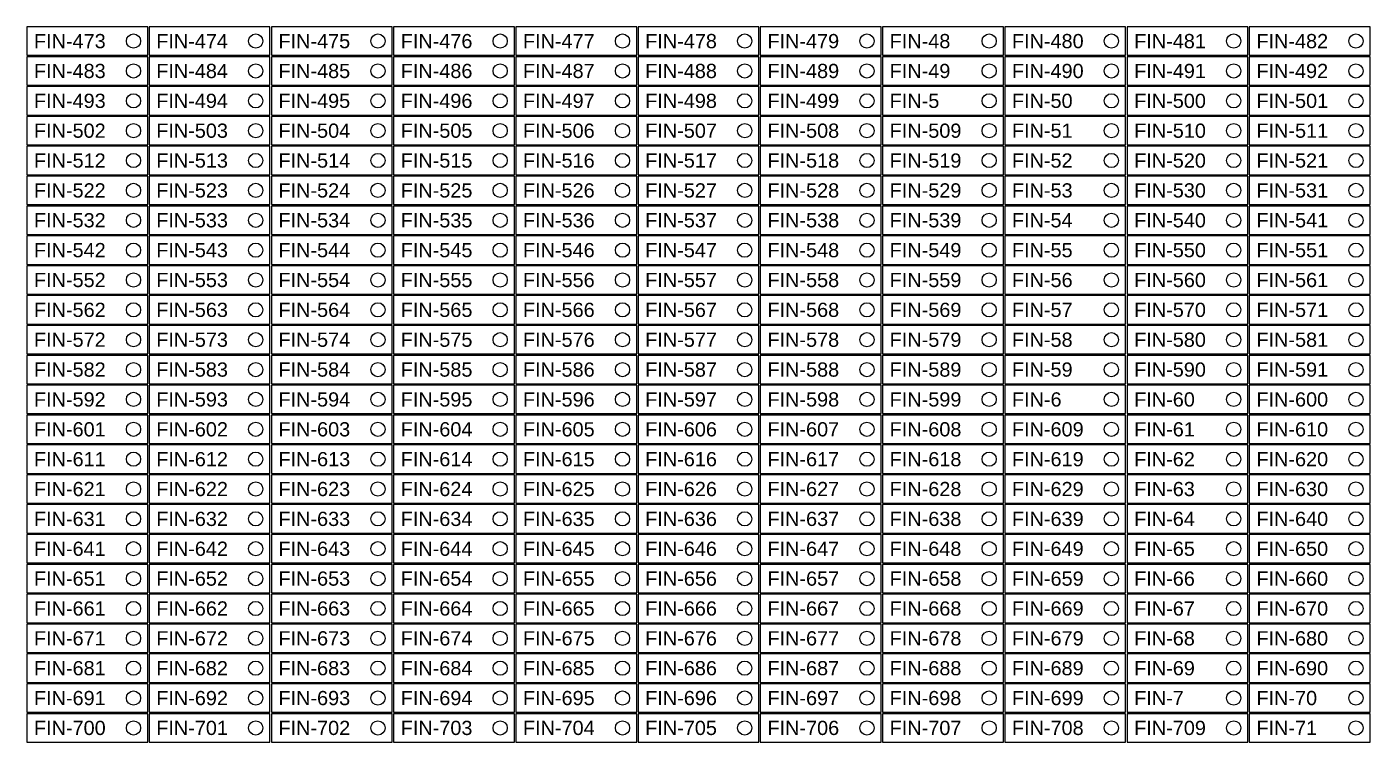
# Model space of a CAD drawing. Extents: x 0 to 94, y -199 to 2.
# Drawn here: x 0 to 94.5, y -199.5 to -149.2 of the extents above; entities that cross this region are included whole.
import ezdxf

# ---------------------------------------------------------------- set-up
doc = ezdxf.new("R2010")
doc.units = 0
doc.styles.get("Standard").update_dxf_attribs({"font": 'arial.ttf'})

msp = doc.modelspace()

# ---------------------------------------------------------------- linework, layer by layer
for points in [[(0, -151.2, 0), (8.5, -151.2, 0), (8.5, -149.2, 0), (0, -149.2, 0)], [(8.6, -151.2, 0), (17.1, -151.2, 0), (17.1, -149.2, 0), (8.6, -149.2, 0)], [(17.2, -151.2, 0), (25.7, -151.2, 0), (25.7, -149.2, 0), (17.2, -149.2, 0)], [(25.8, -151.2, 0), (34.3, -151.2, 0), (34.3, -149.2, 0), (25.8, -149.2, 0)], [(34.4, -151.2, 0), (42.9, -151.2, 0), (42.9, -149.2, 0), (34.4, -149.2, 0)], [(43, -151.2, 0), (51.5, -151.2, 0), (51.5, -149.2, 0), (43, -149.2, 0)], [(51.6, -151.2, 0), (60.1, -151.2, 0), (60.1, -149.2, 0), (51.6, -149.2, 0)], [(60.2, -151.2, 0), (68.7, -151.2, 0), (68.7, -149.2, 0), (60.2, -149.2, 0)], [(68.8, -151.2, 0), (77.3, -151.2, 0), (77.3, -149.2, 0), (68.8, -149.2, 0)], [(77.4, -151.2, 0), (85.9, -151.2, 0), (85.9, -149.2, 0), (77.4, -149.2, 0)], [(86, -151.2, 0), (94.5, -151.2, 0), (94.5, -149.2, 0), (86, -149.2, 0)], [(0, -153.3, 0), (8.5, -153.3, 0), (8.5, -151.3, 0), (0, -151.3, 0)], [(8.6, -153.3, 0), (17.1, -153.3, 0), (17.1, -151.3, 0), (8.6, -151.3, 0)], [(17.2, -153.3, 0), (25.7, -153.3, 0), (25.7, -151.3, 0), (17.2, -151.3, 0)], [(25.8, -153.3, 0), (34.3, -153.3, 0), (34.3, -151.3, 0), (25.8, -151.3, 0)], [(34.4, -153.3, 0), (42.9, -153.3, 0), (42.9, -151.3, 0), (34.4, -151.3, 0)], [(43, -153.3, 0), (51.5, -153.3, 0), (51.5, -151.3, 0), (43, -151.3, 0)], [(51.6, -153.3, 0), (60.1, -153.3, 0), (60.1, -151.3, 0), (51.6, -151.3, 0)], [(60.2, -153.3, 0), (68.7, -153.3, 0), (68.7, -151.3, 0), (60.2, -151.3, 0)], [(68.8, -153.3, 0), (77.3, -153.3, 0), (77.3, -151.3, 0), (68.8, -151.3, 0)], [(77.4, -153.3, 0), (85.9, -153.3, 0), (85.9, -151.3, 0), (77.4, -151.3, 0)], [(86, -153.3, 0), (94.5, -153.3, 0), (94.5, -151.3, 0), (86, -151.3, 0)], [(0, -155.4, 0), (8.5, -155.4, 0), (8.5, -153.4, 0), (0, -153.4, 0)], [(8.6, -155.4, 0), (17.1, -155.4, 0), (17.1, -153.4, 0), (8.6, -153.4, 0)], [(17.2, -155.4, 0), (25.7, -155.4, 0), (25.7, -153.4, 0), (17.2, -153.4, 0)], [(25.8, -155.4, 0), (34.3, -155.4, 0), (34.3, -153.4, 0), (25.8, -153.4, 0)], [(34.4, -155.4, 0), (42.9, -155.4, 0), (42.9, -153.4, 0), (34.4, -153.4, 0)], [(43, -155.4, 0), (51.5, -155.4, 0), (51.5, -153.4, 0), (43, -153.4, 0)], [(51.6, -155.4, 0), (60.1, -155.4, 0), (60.1, -153.4, 0), (51.6, -153.4, 0)], [(60.2, -155.4, 0), (68.7, -155.4, 0), (68.7, -153.4, 0), (60.2, -153.4, 0)], [(68.8, -155.4, 0), (77.3, -155.4, 0), (77.3, -153.4, 0), (68.8, -153.4, 0)], [(77.4, -155.4, 0), (85.9, -155.4, 0), (85.9, -153.4, 0), (77.4, -153.4, 0)], [(86, -155.4, 0), (94.5, -155.4, 0), (94.5, -153.4, 0), (86, -153.4, 0)], [(0, -157.5, 0), (8.5, -157.5, 0), (8.5, -155.5, 0), (0, -155.5, 0)], [(8.6, -157.5, 0), (17.1, -157.5, 0), (17.1, -155.5, 0), (8.6, -155.5, 0)], [(17.2, -157.5, 0), (25.7, -157.5, 0), (25.7, -155.5, 0), (17.2, -155.5, 0)], [(25.8, -157.5, 0), (34.3, -157.5, 0), (34.3, -155.5, 0), (25.8, -155.5, 0)], [(34.4, -157.5, 0), (42.9, -157.5, 0), (42.9, -155.5, 0), (34.4, -155.5, 0)], [(43, -157.5, 0), (51.5, -157.5, 0), (51.5, -155.5, 0), (43, -155.5, 0)], [(51.6, -157.5, 0), (60.1, -157.5, 0), (60.1, -155.5, 0), (51.6, -155.5, 0)], [(60.2, -157.5, 0), (68.7, -157.5, 0), (68.7, -155.5, 0), (60.2, -155.5, 0)], [(68.8, -157.5, 0), (77.3, -157.5, 0), (77.3, -155.5, 0), (68.8, -155.5, 0)], [(77.4, -157.5, 0), (85.9, -157.5, 0), (85.9, -155.5, 0), (77.4, -155.5, 0)], [(86, -157.5, 0), (94.5, -157.5, 0), (94.5, -155.5, 0), (86, -155.5, 0)], [(0, -159.6, 0), (8.5, -159.6, 0), (8.5, -157.6, 0), (0, -157.6, 0)], [(8.6, -159.6, 0), (17.1, -159.6, 0), (17.1, -157.6, 0), (8.6, -157.6, 0)], [(17.2, -159.6, 0), (25.7, -159.6, 0), (25.7, -157.6, 0), (17.2, -157.6, 0)], [(25.8, -159.6, 0), (34.3, -159.6, 0), (34.3, -157.6, 0), (25.8, -157.6, 0)], [(34.4, -159.6, 0), (42.9, -159.6, 0), (42.9, -157.6, 0), (34.4, -157.6, 0)], [(43, -159.6, 0), (51.5, -159.6, 0), (51.5, -157.6, 0), (43, -157.6, 0)], [(51.6, -159.6, 0), (60.1, -159.6, 0), (60.1, -157.6, 0), (51.6, -157.6, 0)], [(60.2, -159.6, 0), (68.7, -159.6, 0), (68.7, -157.6, 0), (60.2, -157.6, 0)], [(68.8, -159.6, 0), (77.3, -159.6, 0), (77.3, -157.6, 0), (68.8, -157.6, 0)], [(77.4, -159.6, 0), (85.9, -159.6, 0), (85.9, -157.6, 0), (77.4, -157.6, 0)], [(86, -159.6, 0), (94.5, -159.6, 0), (94.5, -157.6, 0), (86, -157.6, 0)], [(0, -161.7, 0), (8.5, -161.7, 0), (8.5, -159.7, 0), (0, -159.7, 0)], [(8.6, -161.7, 0), (17.1, -161.7, 0), (17.1, -159.7, 0), (8.6, -159.7, 0)], [(17.2, -161.7, 0), (25.7, -161.7, 0), (25.7, -159.7, 0), (17.2, -159.7, 0)], [(25.8, -161.7, 0), (34.3, -161.7, 0), (34.3, -159.7, 0), (25.8, -159.7, 0)], [(34.4, -161.7, 0), (42.9, -161.7, 0), (42.9, -159.7, 0), (34.4, -159.7, 0)], [(43, -161.7, 0), (51.5, -161.7, 0), (51.5, -159.7, 0), (43, -159.7, 0)], [(51.6, -161.7, 0), (60.1, -161.7, 0), (60.1, -159.7, 0), (51.6, -159.7, 0)], [(60.2, -161.7, 0), (68.7, -161.7, 0), (68.7, -159.7, 0), (60.2, -159.7, 0)], [(68.8, -161.7, 0), (77.3, -161.7, 0), (77.3, -159.7, 0), (68.8, -159.7, 0)], [(77.4, -161.7, 0), (85.9, -161.7, 0), (85.9, -159.7, 0), (77.4, -159.7, 0)], [(86, -161.7, 0), (94.5, -161.7, 0), (94.5, -159.7, 0), (86, -159.7, 0)], [(0, -163.8, 0), (8.5, -163.8, 0), (8.5, -161.8, 0), (0, -161.8, 0)], [(8.6, -163.8, 0), (17.1, -163.8, 0), (17.1, -161.8, 0), (8.6, -161.8, 0)], [(17.2, -163.8, 0), (25.7, -163.8, 0), (25.7, -161.8, 0), (17.2, -161.8, 0)], [(25.8, -163.8, 0), (34.3, -163.8, 0), (34.3, -161.8, 0), (25.8, -161.8, 0)], [(34.4, -163.8, 0), (42.9, -163.8, 0), (42.9, -161.8, 0), (34.4, -161.8, 0)], [(43, -163.8, 0), (51.5, -163.8, 0), (51.5, -161.8, 0), (43, -161.8, 0)], [(51.6, -163.8, 0), (60.1, -163.8, 0), (60.1, -161.8, 0), (51.6, -161.8, 0)], [(60.2, -163.8, 0), (68.7, -163.8, 0), (68.7, -161.8, 0), (60.2, -161.8, 0)], [(68.8, -163.8, 0), (77.3, -163.8, 0), (77.3, -161.8, 0), (68.8, -161.8, 0)], [(77.4, -163.8, 0), (85.9, -163.8, 0), (85.9, -161.8, 0), (77.4, -161.8, 0)], [(86, -163.8, 0), (94.5, -163.8, 0), (94.5, -161.8, 0), (86, -161.8, 0)], [(0, -165.9, 0), (8.5, -165.9, 0), (8.5, -163.9, 0), (0, -163.9, 0)], [(8.6, -165.9, 0), (17.1, -165.9, 0), (17.1, -163.9, 0), (8.6, -163.9, 0)], [(17.2, -165.9, 0), (25.7, -165.9, 0), (25.7, -163.9, 0), (17.2, -163.9, 0)], [(25.8, -165.9, 0), (34.3, -165.9, 0), (34.3, -163.9, 0), (25.8, -163.9, 0)], [(34.4, -165.9, 0), (42.9, -165.9, 0), (42.9, -163.9, 0), (34.4, -163.9, 0)], [(43, -165.9, 0), (51.5, -165.9, 0), (51.5, -163.9, 0), (43, -163.9, 0)], [(51.6, -165.9, 0), (60.1, -165.9, 0), (60.1, -163.9, 0), (51.6, -163.9, 0)], [(60.2, -165.9, 0), (68.7, -165.9, 0), (68.7, -163.9, 0), (60.2, -163.9, 0)], [(68.8, -165.9, 0), (77.3, -165.9, 0), (77.3, -163.9, 0), (68.8, -163.9, 0)], [(77.4, -165.9, 0), (85.9, -165.9, 0), (85.9, -163.9, 0), (77.4, -163.9, 0)], [(86, -165.9, 0), (94.5, -165.9, 0), (94.5, -163.9, 0), (86, -163.9, 0)], [(0, -168, 0), (8.5, -168, 0), (8.5, -166, 0), (0, -166, 0)], [(8.6, -168, 0), (17.1, -168, 0), (17.1, -166, 0), (8.6, -166, 0)], [(17.2, -168, 0), (25.7, -168, 0), (25.7, -166, 0), (17.2, -166, 0)], [(25.8, -168, 0), (34.3, -168, 0), (34.3, -166, 0), (25.8, -166, 0)], [(34.4, -168, 0), (42.9, -168, 0), (42.9, -166, 0), (34.4, -166, 0)], [(43, -168, 0), (51.5, -168, 0), (51.5, -166, 0), (43, -166, 0)], [(51.6, -168, 0), (60.1, -168, 0), (60.1, -166, 0), (51.6, -166, 0)], [(60.2, -168, 0), (68.7, -168, 0), (68.7, -166, 0), (60.2, -166, 0)], [(68.8, -168, 0), (77.3, -168, 0), (77.3, -166, 0), (68.8, -166, 0)], [(77.4, -168, 0), (85.9, -168, 0), (85.9, -166, 0), (77.4, -166, 0)], [(86, -168, 0), (94.5, -168, 0), (94.5, -166, 0), (86, -166, 0)], [(0, -170.1, 0), (8.5, -170.1, 0), (8.5, -168.1, 0), (0, -168.1, 0)], [(8.6, -170.1, 0), (17.1, -170.1, 0), (17.1, -168.1, 0), (8.6, -168.1, 0)], [(17.2, -170.1, 0), (25.7, -170.1, 0), (25.7, -168.1, 0), (17.2, -168.1, 0)], [(25.8, -170.1, 0), (34.3, -170.1, 0), (34.3, -168.1, 0), (25.8, -168.1, 0)], [(34.4, -170.1, 0), (42.9, -170.1, 0), (42.9, -168.1, 0), (34.4, -168.1, 0)], [(43, -170.1, 0), (51.5, -170.1, 0), (51.5, -168.1, 0), (43, -168.1, 0)], [(51.6, -170.1, 0), (60.1, -170.1, 0), (60.1, -168.1, 0), (51.6, -168.1, 0)], [(60.2, -170.1, 0), (68.7, -170.1, 0), (68.7, -168.1, 0), (60.2, -168.1, 0)], [(68.8, -170.1, 0), (77.3, -170.1, 0), (77.3, -168.1, 0), (68.8, -168.1, 0)], [(77.4, -170.1, 0), (85.9, -170.1, 0), (85.9, -168.1, 0), (77.4, -168.1, 0)], [(86, -170.1, 0), (94.5, -170.1, 0), (94.5, -168.1, 0), (86, -168.1, 0)], [(0, -172.2, 0), (8.5, -172.2, 0), (8.5, -170.2, 0), (0, -170.2, 0)], [(8.6, -172.2, 0), (17.1, -172.2, 0), (17.1, -170.2, 0), (8.6, -170.2, 0)], [(17.2, -172.2, 0), (25.7, -172.2, 0), (25.7, -170.2, 0), (17.2, -170.2, 0)], [(25.8, -172.2, 0), (34.3, -172.2, 0), (34.3, -170.2, 0), (25.8, -170.2, 0)], [(34.4, -172.2, 0), (42.9, -172.2, 0), (42.9, -170.2, 0), (34.4, -170.2, 0)], [(43, -172.2, 0), (51.5, -172.2, 0), (51.5, -170.2, 0), (43, -170.2, 0)], [(51.6, -172.2, 0), (60.1, -172.2, 0), (60.1, -170.2, 0), (51.6, -170.2, 0)], [(60.2, -172.2, 0), (68.7, -172.2, 0), (68.7, -170.2, 0), (60.2, -170.2, 0)], [(68.8, -172.2, 0), (77.3, -172.2, 0), (77.3, -170.2, 0), (68.8, -170.2, 0)], [(77.4, -172.2, 0), (85.9, -172.2, 0), (85.9, -170.2, 0), (77.4, -170.2, 0)], [(86, -172.2, 0), (94.5, -172.2, 0), (94.5, -170.2, 0), (86, -170.2, 0)], [(0, -174.3, 0), (8.5, -174.3, 0), (8.5, -172.3, 0), (0, -172.3, 0)], [(8.6, -174.3, 0), (17.1, -174.3, 0), (17.1, -172.3, 0), (8.6, -172.3, 0)], [(17.2, -174.3, 0), (25.7, -174.3, 0), (25.7, -172.3, 0), (17.2, -172.3, 0)], [(25.8, -174.3, 0), (34.3, -174.3, 0), (34.3, -172.3, 0), (25.8, -172.3, 0)], [(34.4, -174.3, 0), (42.9, -174.3, 0), (42.9, -172.3, 0), (34.4, -172.3, 0)], [(43, -174.3, 0), (51.5, -174.3, 0), (51.5, -172.3, 0), (43, -172.3, 0)], [(51.6, -174.3, 0), (60.1, -174.3, 0), (60.1, -172.3, 0), (51.6, -172.3, 0)], [(60.2, -174.3, 0), (68.7, -174.3, 0), (68.7, -172.3, 0), (60.2, -172.3, 0)], [(68.8, -174.3, 0), (77.3, -174.3, 0), (77.3, -172.3, 0), (68.8, -172.3, 0)], [(77.4, -174.3, 0), (85.9, -174.3, 0), (85.9, -172.3, 0), (77.4, -172.3, 0)], [(86, -174.3, 0), (94.5, -174.3, 0), (94.5, -172.3, 0), (86, -172.3, 0)], [(0, -176.4, 0), (8.5, -176.4, 0), (8.5, -174.4, 0), (0, -174.4, 0)], [(8.6, -176.4, 0), (17.1, -176.4, 0), (17.1, -174.4, 0), (8.6, -174.4, 0)], [(17.2, -176.4, 0), (25.7, -176.4, 0), (25.7, -174.4, 0), (17.2, -174.4, 0)], [(25.8, -176.4, 0), (34.3, -176.4, 0), (34.3, -174.4, 0), (25.8, -174.4, 0)], [(34.4, -176.4, 0), (42.9, -176.4, 0), (42.9, -174.4, 0), (34.4, -174.4, 0)], [(43, -176.4, 0), (51.5, -176.4, 0), (51.5, -174.4, 0), (43, -174.4, 0)], [(51.6, -176.4, 0), (60.1, -176.4, 0), (60.1, -174.4, 0), (51.6, -174.4, 0)], [(60.2, -176.4, 0), (68.7, -176.4, 0), (68.7, -174.4, 0), (60.2, -174.4, 0)], [(68.8, -176.4, 0), (77.3, -176.4, 0), (77.3, -174.4, 0), (68.8, -174.4, 0)], [(77.4, -176.4, 0), (85.9, -176.4, 0), (85.9, -174.4, 0), (77.4, -174.4, 0)], [(86, -176.4, 0), (94.5, -176.4, 0), (94.5, -174.4, 0), (86, -174.4, 0)], [(0, -178.5, 0), (8.5, -178.5, 0), (8.5, -176.5, 0), (0, -176.5, 0)], [(8.6, -178.5, 0), (17.1, -178.5, 0), (17.1, -176.5, 0), (8.6, -176.5, 0)], [(17.2, -178.5, 0), (25.7, -178.5, 0), (25.7, -176.5, 0), (17.2, -176.5, 0)], [(25.8, -178.5, 0), (34.3, -178.5, 0), (34.3, -176.5, 0), (25.8, -176.5, 0)], [(34.4, -178.5, 0), (42.9, -178.5, 0), (42.9, -176.5, 0), (34.4, -176.5, 0)], [(43, -178.5, 0), (51.5, -178.5, 0), (51.5, -176.5, 0), (43, -176.5, 0)], [(51.6, -178.5, 0), (60.1, -178.5, 0), (60.1, -176.5, 0), (51.6, -176.5, 0)], [(60.2, -178.5, 0), (68.7, -178.5, 0), (68.7, -176.5, 0), (60.2, -176.5, 0)], [(68.8, -178.5, 0), (77.3, -178.5, 0), (77.3, -176.5, 0), (68.8, -176.5, 0)], [(77.4, -178.5, 0), (85.9, -178.5, 0), (85.9, -176.5, 0), (77.4, -176.5, 0)], [(86, -178.5, 0), (94.5, -178.5, 0), (94.5, -176.5, 0), (86, -176.5, 0)], [(0, -180.6, 0), (8.5, -180.6, 0), (8.5, -178.6, 0), (0, -178.6, 0)], [(8.6, -180.6, 0), (17.1, -180.6, 0), (17.1, -178.6, 0), (8.6, -178.6, 0)], [(17.2, -180.6, 0), (25.7, -180.6, 0), (25.7, -178.6, 0), (17.2, -178.6, 0)], [(25.8, -180.6, 0), (34.3, -180.6, 0), (34.3, -178.6, 0), (25.8, -178.6, 0)], [(34.4, -180.6, 0), (42.9, -180.6, 0), (42.9, -178.6, 0), (34.4, -178.6, 0)], [(43, -180.6, 0), (51.5, -180.6, 0), (51.5, -178.6, 0), (43, -178.6, 0)], [(51.6, -180.6, 0), (60.1, -180.6, 0), (60.1, -178.6, 0), (51.6, -178.6, 0)], [(60.2, -180.6, 0), (68.7, -180.6, 0), (68.7, -178.6, 0), (60.2, -178.6, 0)], [(68.8, -180.6, 0), (77.3, -180.6, 0), (77.3, -178.6, 0), (68.8, -178.6, 0)], [(77.4, -180.6, 0), (85.9, -180.6, 0), (85.9, -178.6, 0), (77.4, -178.6, 0)], [(86, -180.6, 0), (94.5, -180.6, 0), (94.5, -178.6, 0), (86, -178.6, 0)], [(0, -182.7, 0), (8.5, -182.7, 0), (8.5, -180.7, 0), (0, -180.7, 0)], [(8.6, -182.7, 0), (17.1, -182.7, 0), (17.1, -180.7, 0), (8.6, -180.7, 0)], [(17.2, -182.7, 0), (25.7, -182.7, 0), (25.7, -180.7, 0), (17.2, -180.7, 0)], [(25.8, -182.7, 0), (34.3, -182.7, 0), (34.3, -180.7, 0), (25.8, -180.7, 0)], [(34.4, -182.7, 0), (42.9, -182.7, 0), (42.9, -180.7, 0), (34.4, -180.7, 0)], [(43, -182.7, 0), (51.5, -182.7, 0), (51.5, -180.7, 0), (43, -180.7, 0)], [(51.6, -182.7, 0), (60.1, -182.7, 0), (60.1, -180.7, 0), (51.6, -180.7, 0)], [(60.2, -182.7, 0), (68.7, -182.7, 0), (68.7, -180.7, 0), (60.2, -180.7, 0)], [(68.8, -182.7, 0), (77.3, -182.7, 0), (77.3, -180.7, 0), (68.8, -180.7, 0)], [(77.4, -182.7, 0), (85.9, -182.7, 0), (85.9, -180.7, 0), (77.4, -180.7, 0)], [(86, -182.7, 0), (94.5, -182.7, 0), (94.5, -180.7, 0), (86, -180.7, 0)], [(0, -184.8, 0), (8.5, -184.8, 0), (8.5, -182.8, 0), (0, -182.8, 0)], [(8.6, -184.8, 0), (17.1, -184.8, 0), (17.1, -182.8, 0), (8.6, -182.8, 0)], [(17.2, -184.8, 0), (25.7, -184.8, 0), (25.7, -182.8, 0), (17.2, -182.8, 0)], [(25.8, -184.8, 0), (34.3, -184.8, 0), (34.3, -182.8, 0), (25.8, -182.8, 0)], [(34.4, -184.8, 0), (42.9, -184.8, 0), (42.9, -182.8, 0), (34.4, -182.8, 0)], [(43, -184.8, 0), (51.5, -184.8, 0), (51.5, -182.8, 0), (43, -182.8, 0)], [(51.6, -184.8, 0), (60.1, -184.8, 0), (60.1, -182.8, 0), (51.6, -182.8, 0)], [(60.2, -184.8, 0), (68.7, -184.8, 0), (68.7, -182.8, 0), (60.2, -182.8, 0)], [(68.8, -184.8, 0), (77.3, -184.8, 0), (77.3, -182.8, 0), (68.8, -182.8, 0)], [(77.4, -184.8, 0), (85.9, -184.8, 0), (85.9, -182.8, 0), (77.4, -182.8, 0)], [(86, -184.8, 0), (94.5, -184.8, 0), (94.5, -182.8, 0), (86, -182.8, 0)], [(0, -186.9, 0), (8.5, -186.9, 0), (8.5, -184.9, 0), (0, -184.9, 0)], [(8.6, -186.9, 0), (17.1, -186.9, 0), (17.1, -184.9, 0), (8.6, -184.9, 0)], [(17.2, -186.9, 0), (25.7, -186.9, 0), (25.7, -184.9, 0), (17.2, -184.9, 0)], [(25.8, -186.9, 0), (34.3, -186.9, 0), (34.3, -184.9, 0), (25.8, -184.9, 0)], [(34.4, -186.9, 0), (42.9, -186.9, 0), (42.9, -184.9, 0), (34.4, -184.9, 0)], [(43, -186.9, 0), (51.5, -186.9, 0), (51.5, -184.9, 0), (43, -184.9, 0)], [(51.6, -186.9, 0), (60.1, -186.9, 0), (60.1, -184.9, 0), (51.6, -184.9, 0)], [(60.2, -186.9, 0), (68.7, -186.9, 0), (68.7, -184.9, 0), (60.2, -184.9, 0)], [(68.8, -186.9, 0), (77.3, -186.9, 0), (77.3, -184.9, 0), (68.8, -184.9, 0)], [(77.4, -186.9, 0), (85.9, -186.9, 0), (85.9, -184.9, 0), (77.4, -184.9, 0)], [(86, -186.9, 0), (94.5, -186.9, 0), (94.5, -184.9, 0), (86, -184.9, 0)], [(0, -189, 0), (8.5, -189, 0), (8.5, -187, 0), (0, -187, 0)], [(8.6, -189, 0), (17.1, -189, 0), (17.1, -187, 0), (8.6, -187, 0)], [(17.2, -189, 0), (25.7, -189, 0), (25.7, -187, 0), (17.2, -187, 0)], [(25.8, -189, 0), (34.3, -189, 0), (34.3, -187, 0), (25.8, -187, 0)], [(34.4, -189, 0), (42.9, -189, 0), (42.9, -187, 0), (34.4, -187, 0)], [(43, -189, 0), (51.5, -189, 0), (51.5, -187, 0), (43, -187, 0)], [(51.6, -189, 0), (60.1, -189, 0), (60.1, -187, 0), (51.6, -187, 0)], [(60.2, -189, 0), (68.7, -189, 0), (68.7, -187, 0), (60.2, -187, 0)], [(68.8, -189, 0), (77.3, -189, 0), (77.3, -187, 0), (68.8, -187, 0)], [(77.4, -189, 0), (85.9, -189, 0), (85.9, -187, 0), (77.4, -187, 0)], [(86, -189, 0), (94.5, -189, 0), (94.5, -187, 0), (86, -187, 0)], [(0, -191.1, 0), (8.5, -191.1, 0), (8.5, -189.1, 0), (0, -189.1, 0)], [(8.6, -191.1, 0), (17.1, -191.1, 0), (17.1, -189.1, 0), (8.6, -189.1, 0)], [(17.2, -191.1, 0), (25.7, -191.1, 0), (25.7, -189.1, 0), (17.2, -189.1, 0)], [(25.8, -191.1, 0), (34.3, -191.1, 0), (34.3, -189.1, 0), (25.8, -189.1, 0)], [(34.4, -191.1, 0), (42.9, -191.1, 0), (42.9, -189.1, 0), (34.4, -189.1, 0)], [(43, -191.1, 0), (51.5, -191.1, 0), (51.5, -189.1, 0), (43, -189.1, 0)], [(51.6, -191.1, 0), (60.1, -191.1, 0), (60.1, -189.1, 0), (51.6, -189.1, 0)], [(60.2, -191.1, 0), (68.7, -191.1, 0), (68.7, -189.1, 0), (60.2, -189.1, 0)], [(68.8, -191.1, 0), (77.3, -191.1, 0), (77.3, -189.1, 0), (68.8, -189.1, 0)], [(77.4, -191.1, 0), (85.9, -191.1, 0), (85.9, -189.1, 0), (77.4, -189.1, 0)], [(86, -191.1, 0), (94.5, -191.1, 0), (94.5, -189.1, 0), (86, -189.1, 0)], [(0, -193.2, 0), (8.5, -193.2, 0), (8.5, -191.2, 0), (0, -191.2, 0)], [(8.6, -193.2, 0), (17.1, -193.2, 0), (17.1, -191.2, 0), (8.6, -191.2, 0)], [(17.2, -193.2, 0), (25.7, -193.2, 0), (25.7, -191.2, 0), (17.2, -191.2, 0)], [(25.8, -193.2, 0), (34.3, -193.2, 0), (34.3, -191.2, 0), (25.8, -191.2, 0)], [(34.4, -193.2, 0), (42.9, -193.2, 0), (42.9, -191.2, 0), (34.4, -191.2, 0)], [(43, -193.2, 0), (51.5, -193.2, 0), (51.5, -191.2, 0), (43, -191.2, 0)], [(51.6, -193.2, 0), (60.1, -193.2, 0), (60.1, -191.2, 0), (51.6, -191.2, 0)], [(60.2, -193.2, 0), (68.7, -193.2, 0), (68.7, -191.2, 0), (60.2, -191.2, 0)], [(68.8, -193.2, 0), (77.3, -193.2, 0), (77.3, -191.2, 0), (68.8, -191.2, 0)], [(77.4, -193.2, 0), (85.9, -193.2, 0), (85.9, -191.2, 0), (77.4, -191.2, 0)], [(86, -193.2, 0), (94.5, -193.2, 0), (94.5, -191.2, 0), (86, -191.2, 0)], [(0, -195.3, 0), (8.5, -195.3, 0), (8.5, -193.3, 0), (0, -193.3, 0)], [(8.6, -195.3, 0), (17.1, -195.3, 0), (17.1, -193.3, 0), (8.6, -193.3, 0)], [(17.2, -195.3, 0), (25.7, -195.3, 0), (25.7, -193.3, 0), (17.2, -193.3, 0)], [(25.8, -195.3, 0), (34.3, -195.3, 0), (34.3, -193.3, 0), (25.8, -193.3, 0)], [(34.4, -195.3, 0), (42.9, -195.3, 0), (42.9, -193.3, 0), (34.4, -193.3, 0)], [(43, -195.3, 0), (51.5, -195.3, 0), (51.5, -193.3, 0), (43, -193.3, 0)], [(51.6, -195.3, 0), (60.1, -195.3, 0), (60.1, -193.3, 0), (51.6, -193.3, 0)], [(60.2, -195.3, 0), (68.7, -195.3, 0), (68.7, -193.3, 0), (60.2, -193.3, 0)], [(68.8, -195.3, 0), (77.3, -195.3, 0), (77.3, -193.3, 0), (68.8, -193.3, 0)], [(77.4, -195.3, 0), (85.9, -195.3, 0), (85.9, -193.3, 0), (77.4, -193.3, 0)], [(86, -195.3, 0), (94.5, -195.3, 0), (94.5, -193.3, 0), (86, -193.3, 0)], [(0, -197.4, 0), (8.5, -197.4, 0), (8.5, -195.4, 0), (0, -195.4, 0)], [(8.6, -197.4, 0), (17.1, -197.4, 0), (17.1, -195.4, 0), (8.6, -195.4, 0)], [(17.2, -197.4, 0), (25.7, -197.4, 0), (25.7, -195.4, 0), (17.2, -195.4, 0)], [(25.8, -197.4, 0), (34.3, -197.4, 0), (34.3, -195.4, 0), (25.8, -195.4, 0)], [(34.4, -197.4, 0), (42.9, -197.4, 0), (42.9, -195.4, 0), (34.4, -195.4, 0)], [(43, -197.4, 0), (51.5, -197.4, 0), (51.5, -195.4, 0), (43, -195.4, 0)], [(51.6, -197.4, 0), (60.1, -197.4, 0), (60.1, -195.4, 0), (51.6, -195.4, 0)], [(60.2, -197.4, 0), (68.7, -197.4, 0), (68.7, -195.4, 0), (60.2, -195.4, 0)], [(68.8, -197.4, 0), (77.3, -197.4, 0), (77.3, -195.4, 0), (68.8, -195.4, 0)], [(77.4, -197.4, 0), (85.9, -197.4, 0), (85.9, -195.4, 0), (77.4, -195.4, 0)], [(86, -197.4, 0), (94.5, -197.4, 0), (94.5, -195.4, 0), (86, -195.4, 0)], [(0, -199.5, 0), (8.5, -199.5, 0), (8.5, -197.5, 0), (0, -197.5, 0)], [(8.6, -199.5, 0), (17.1, -199.5, 0), (17.1, -197.5, 0), (8.6, -197.5, 0)], [(17.2, -199.5, 0), (25.7, -199.5, 0), (25.7, -197.5, 0), (17.2, -197.5, 0)], [(25.8, -199.5, 0), (34.3, -199.5, 0), (34.3, -197.5, 0), (25.8, -197.5, 0)], [(34.4, -199.5, 0), (42.9, -199.5, 0), (42.9, -197.5, 0), (34.4, -197.5, 0)], [(43, -199.5, 0), (51.5, -199.5, 0), (51.5, -197.5, 0), (43, -197.5, 0)], [(51.6, -199.5, 0), (60.1, -199.5, 0), (60.1, -197.5, 0), (51.6, -197.5, 0)], [(60.2, -199.5, 0), (68.7, -199.5, 0), (68.7, -197.5, 0), (60.2, -197.5, 0)], [(68.8, -199.5, 0), (77.3, -199.5, 0), (77.3, -197.5, 0), (68.8, -197.5, 0)], [(77.4, -199.5, 0), (85.9, -199.5, 0), (85.9, -197.5, 0), (77.4, -197.5, 0)], [(86, -199.5, 0), (94.5, -199.5, 0), (94.5, -197.5, 0), (86, -197.5, 0)]]:
    msp.add_polyline3d(points, close=True)
for centre in [(7.5, -150.2), (16.1, -150.2), (24.7, -150.2), (33.3, -150.2), (41.9, -150.2), (50.5, -150.2), (59.1, -150.2), (67.7, -150.2), (76.3, -150.2), (84.9, -150.2), (93.5, -150.2), (7.5, -152.3), (16.1, -152.3), (24.7, -152.3), (33.3, -152.3), (41.9, -152.3), (50.5, -152.3), (59.1, -152.3), (67.7, -152.3), (76.3, -152.3), (84.9, -152.3), (93.5, -152.3), (7.5, -154.4), (16.1, -154.4), (24.7, -154.4), (33.3, -154.4), (41.9, -154.4), (50.5, -154.4), (59.1, -154.4), (67.7, -154.4), (76.3, -154.4), (84.9, -154.4), (93.5, -154.4), (7.5, -156.5), (16.1, -156.5), (24.7, -156.5), (33.3, -156.5), (41.9, -156.5), (50.5, -156.5), (59.1, -156.5), (67.7, -156.5), (76.3, -156.5), (84.9, -156.5), (93.5, -156.5), (7.5, -158.6), (16.1, -158.6), (24.7, -158.6), (33.3, -158.6), (41.9, -158.6), (50.5, -158.6), (59.1, -158.6), (67.7, -158.6), (76.3, -158.6), (84.9, -158.6), (93.5, -158.6), (7.5, -160.7), (16.1, -160.7), (24.7, -160.7), (33.3, -160.7), (41.9, -160.7), (50.5, -160.7), (59.1, -160.7), (67.7, -160.7), (76.3, -160.7), (84.9, -160.7), (93.5, -160.7), (7.5, -162.8), (16.1, -162.8), (24.7, -162.8), (33.3, -162.8), (41.9, -162.8), (50.5, -162.8), (59.1, -162.8), (67.7, -162.8), (76.3, -162.8), (84.9, -162.8), (93.5, -162.8), (7.5, -164.9), (16.1, -164.9), (24.7, -164.9), (33.3, -164.9), (41.9, -164.9), (50.5, -164.9), (59.1, -164.9), (67.7, -164.9), (76.3, -164.9), (84.9, -164.9), (93.5, -164.9), (7.5, -167), (16.1, -167), (24.7, -167), (33.3, -167), (41.9, -167), (50.5, -167), (59.1, -167), (67.7, -167), (76.3, -167), (84.9, -167), (93.5, -167), (7.5, -169.1), (16.1, -169.1), (24.7, -169.1), (33.3, -169.1), (41.9, -169.1), (50.5, -169.1), (59.1, -169.1), (67.7, -169.1), (76.3, -169.1), (84.9, -169.1), (93.5, -169.1), (7.5, -171.2), (16.1, -171.2), (24.7, -171.2), (33.3, -171.2), (41.9, -171.2), (50.5, -171.2), (59.1, -171.2), (67.7, -171.2), (76.3, -171.2), (84.9, -171.2), (93.5, -171.2), (7.5, -173.3), (16.1, -173.3), (24.7, -173.3), (33.3, -173.3), (41.9, -173.3), (50.5, -173.3), (59.1, -173.3), (67.7, -173.3), (76.3, -173.3), (84.9, -173.3), (93.5, -173.3), (7.5, -175.4), (16.1, -175.4), (24.7, -175.4), (33.3, -175.4), (41.9, -175.4), (50.5, -175.4), (59.1, -175.4), (67.7, -175.4), (76.3, -175.4), (84.9, -175.4), (93.5, -175.4), (7.5, -177.5), (16.1, -177.5), (24.7, -177.5), (33.3, -177.5), (41.9, -177.5), (50.5, -177.5), (59.1, -177.5), (67.7, -177.5), (76.3, -177.5), (84.9, -177.5), (93.5, -177.5), (7.5, -179.6), (16.1, -179.6), (24.7, -179.6), (33.3, -179.6), (41.9, -179.6), (50.5, -179.6), (59.1, -179.6), (67.7, -179.6), (76.3, -179.6), (84.9, -179.6), (93.5, -179.6), (7.5, -181.7), (16.1, -181.7), (24.7, -181.7), (33.3, -181.7), (41.9, -181.7), (50.5, -181.7), (59.1, -181.7), (67.7, -181.7), (76.3, -181.7), (84.9, -181.7), (93.5, -181.7), (7.5, -183.8), (16.1, -183.8), (24.7, -183.8), (33.3, -183.8), (41.9, -183.8), (50.5, -183.8), (59.1, -183.8), (67.7, -183.8), (76.3, -183.8), (84.9, -183.8), (93.5, -183.8), (7.5, -185.9), (16.1, -185.9), (24.7, -185.9), (33.3, -185.9), (41.9, -185.9), (50.5, -185.9), (59.1, -185.9), (67.7, -185.9), (76.3, -185.9), (84.9, -185.9), (93.5, -185.9), (7.5, -188), (16.1, -188), (24.7, -188), (33.3, -188), (41.9, -188), (50.5, -188), (59.1, -188), (67.7, -188), (76.3, -188), (84.9, -188), (93.5, -188), (7.5, -190.1), (16.1, -190.1), (24.7, -190.1), (33.3, -190.1), (41.9, -190.1), (50.5, -190.1), (59.1, -190.1), (67.7, -190.1), (76.3, -190.1), (84.9, -190.1), (93.5, -190.1), (7.5, -192.2), (16.1, -192.2), (24.7, -192.2), (33.3, -192.2), (41.9, -192.2), (50.5, -192.2), (59.1, -192.2), (67.7, -192.2), (76.3, -192.2), (84.9, -192.2), (93.5, -192.2), (7.5, -194.3), (16.1, -194.3), (24.7, -194.3), (33.3, -194.3), (41.9, -194.3), (50.5, -194.3), (59.1, -194.3), (67.7, -194.3), (76.3, -194.3), (84.9, -194.3), (93.5, -194.3), (7.5, -196.4), (16.1, -196.4), (24.7, -196.4), (33.3, -196.4), (41.9, -196.4), (50.5, -196.4), (59.1, -196.4), (67.7, -196.4), (76.3, -196.4), (84.9, -196.4), (93.5, -196.4), (7.5, -198.5), (16.1, -198.5), (24.7, -198.5), (33.3, -198.5), (41.9, -198.5), (50.5, -198.5), (59.1, -198.5), (67.7, -198.5), (76.3, -198.5), (84.9, -198.5), (93.5, -198.5)]:
    msp.add_circle(centre, 0.5)

# ---------------------------------------------------------------- texts
for s, p in [('FIN-473', (0.5, -150.7)), ('FIN-474', (9.1, -150.7)), ('FIN-475', (17.7, -150.7)), ('FIN-476', (26.3, -150.7)), ('FIN-477', (34.9, -150.7)), ('FIN-478', (43.5, -150.7)), ('FIN-479', (52.1, -150.7)), ('FIN-48', (60.7, -150.7)), ('FIN-480', (69.3, -150.7)), ('FIN-481', (77.9, -150.7)), ('FIN-482', (86.5, -150.7)), ('FIN-483', (0.5, -152.8)), ('FIN-484', (9.1, -152.8)), ('FIN-485', (17.7, -152.8)), ('FIN-486', (26.3, -152.8)), ('FIN-487', (34.9, -152.8)), ('FIN-488', (43.5, -152.8)), ('FIN-489', (52.1, -152.8)), ('FIN-49', (60.7, -152.8)), ('FIN-490', (69.3, -152.8)), ('FIN-491', (77.9, -152.8)), ('FIN-492', (86.5, -152.8)), ('FIN-493', (0.5, -154.9)), ('FIN-494', (9.1, -154.9)), ('FIN-495', (17.7, -154.9)), ('FIN-496', (26.3, -154.9)), ('FIN-497', (34.9, -154.9)), ('FIN-498', (43.5, -154.9)), ('FIN-499', (52.1, -154.9)), ('FIN-5', (60.7, -154.9)), ('FIN-50', (69.3, -154.9)), ('FIN-500', (77.9, -154.9)), ('FIN-501', (86.5, -154.9)), ('FIN-502', (0.5, -157)), ('FIN-503', (9.1, -157)), ('FIN-504', (17.7, -157)), ('FIN-505', (26.3, -157)), ('FIN-506', (34.9, -157)), ('FIN-507', (43.5, -157)), ('FIN-508', (52.1, -157)), ('FIN-509', (60.7, -157)), ('FIN-51', (69.3, -157)), ('FIN-510', (77.9, -157)), ('FIN-511', (86.5, -157)), ('FIN-512', (0.5, -159.1)), ('FIN-513', (9.1, -159.1)), ('FIN-514', (17.7, -159.1)), ('FIN-515', (26.3, -159.1)), ('FIN-516', (34.9, -159.1)), ('FIN-517', (43.5, -159.1)), ('FIN-518', (52.1, -159.1)), ('FIN-519', (60.7, -159.1)), ('FIN-52', (69.3, -159.1)), ('FIN-520', (77.9, -159.1)), ('FIN-521', (86.5, -159.1)), ('FIN-522', (0.5, -161.2)), ('FIN-523', (9.1, -161.2)), ('FIN-524', (17.7, -161.2)), ('FIN-525', (26.3, -161.2)), ('FIN-526', (34.9, -161.2)), ('FIN-527', (43.5, -161.2)), ('FIN-528', (52.1, -161.2)), ('FIN-529', (60.7, -161.2)), ('FIN-53', (69.3, -161.2)), ('FIN-530', (77.9, -161.2)), ('FIN-531', (86.5, -161.2)), ('FIN-532', (0.5, -163.3)), ('FIN-533', (9.1, -163.3)), ('FIN-534', (17.7, -163.3)), ('FIN-535', (26.3, -163.3)), ('FIN-536', (34.9, -163.3)), ('FIN-537', (43.5, -163.3)), ('FIN-538', (52.1, -163.3)), ('FIN-539', (60.7, -163.3)), ('FIN-54', (69.3, -163.3)), ('FIN-540', (77.9, -163.3)), ('FIN-541', (86.5, -163.3)), ('FIN-542', (0.5, -165.4)), ('FIN-543', (9.1, -165.4)), ('FIN-544', (17.7, -165.4)), ('FIN-545', (26.3, -165.4)), ('FIN-546', (34.9, -165.4)), ('FIN-547', (43.5, -165.4)), ('FIN-548', (52.1, -165.4)), ('FIN-549', (60.7, -165.4)), ('FIN-55', (69.3, -165.4)), ('FIN-550', (77.9, -165.4)), ('FIN-551', (86.5, -165.4)), ('FIN-552', (0.5, -167.5)), ('FIN-553', (9.1, -167.5)), ('FIN-554', (17.7, -167.5)), ('FIN-555', (26.3, -167.5)), ('FIN-556', (34.9, -167.5)), ('FIN-557', (43.5, -167.5)), ('FIN-558', (52.1, -167.5)), ('FIN-559', (60.7, -167.5)), ('FIN-56', (69.3, -167.5)), ('FIN-560', (77.9, -167.5)), ('FIN-561', (86.5, -167.5)), ('FIN-562', (0.5, -169.6)), ('FIN-563', (9.1, -169.6)), ('FIN-564', (17.7, -169.6)), ('FIN-565', (26.3, -169.6)), ('FIN-566', (34.9, -169.6)), ('FIN-567', (43.5, -169.6)), ('FIN-568', (52.1, -169.6)), ('FIN-569', (60.7, -169.6)), ('FIN-57', (69.3, -169.6)), ('FIN-570', (77.9, -169.6)), ('FIN-571', (86.5, -169.6)), ('FIN-572', (0.5, -171.7)), ('FIN-573', (9.1, -171.7)), ('FIN-574', (17.7, -171.7)), ('FIN-575', (26.3, -171.7)), ('FIN-576', (34.9, -171.7)), ('FIN-577', (43.5, -171.7)), ('FIN-578', (52.1, -171.7)), ('FIN-579', (60.7, -171.7)), ('FIN-58', (69.3, -171.7)), ('FIN-580', (77.9, -171.7)), ('FIN-581', (86.5, -171.7)), ('FIN-582', (0.5, -173.8)), ('FIN-583', (9.1, -173.8)), ('FIN-584', (17.7, -173.8)), ('FIN-585', (26.3, -173.8)), ('FIN-586', (34.9, -173.8)), ('FIN-587', (43.5, -173.8)), ('FIN-588', (52.1, -173.8)), ('FIN-589', (60.7, -173.8)), ('FIN-59', (69.3, -173.8)), ('FIN-590', (77.9, -173.8)), ('FIN-591', (86.5, -173.8)), ('FIN-592', (0.5, -175.9)), ('FIN-593', (9.1, -175.9)), ('FIN-594', (17.7, -175.9)), ('FIN-595', (26.3, -175.9)), ('FIN-596', (34.9, -175.9)), ('FIN-597', (43.5, -175.9)), ('FIN-598', (52.1, -175.9)), ('FIN-599', (60.7, -175.9)), ('FIN-6', (69.3, -175.9)), ('FIN-60', (77.9, -175.9)), ('FIN-600', (86.5, -175.9)), ('FIN-601', (0.5, -178)), ('FIN-602', (9.1, -178)), ('FIN-603', (17.7, -178)), ('FIN-604', (26.3, -178)), ('FIN-605', (34.9, -178)), ('FIN-606', (43.5, -178)), ('FIN-607', (52.1, -178)), ('FIN-608', (60.7, -178)), ('FIN-609', (69.3, -178)), ('FIN-61', (77.9, -178)), ('FIN-610', (86.5, -178)), ('FIN-611', (0.5, -180.1)), ('FIN-612', (9.1, -180.1)), ('FIN-613', (17.7, -180.1)), ('FIN-614', (26.3, -180.1)), ('FIN-615', (34.9, -180.1)), ('FIN-616', (43.5, -180.1)), ('FIN-617', (52.1, -180.1)), ('FIN-618', (60.7, -180.1)), ('FIN-619', (69.3, -180.1)), ('FIN-62', (77.9, -180.1)), ('FIN-620', (86.5, -180.1)), ('FIN-621', (0.5, -182.2)), ('FIN-622', (9.1, -182.2)), ('FIN-623', (17.7, -182.2)), ('FIN-624', (26.3, -182.2)), ('FIN-625', (34.9, -182.2)), ('FIN-626', (43.5, -182.2)), ('FIN-627', (52.1, -182.2)), ('FIN-628', (60.7, -182.2)), ('FIN-629', (69.3, -182.2)), ('FIN-63', (77.9, -182.2)), ('FIN-630', (86.5, -182.2)), ('FIN-631', (0.5, -184.3)), ('FIN-632', (9.1, -184.3)), ('FIN-633', (17.7, -184.3)), ('FIN-634', (26.3, -184.3)), ('FIN-635', (34.9, -184.3)), ('FIN-636', (43.5, -184.3)), ('FIN-637', (52.1, -184.3)), ('FIN-638', (60.7, -184.3)), ('FIN-639', (69.3, -184.3)), ('FIN-64', (77.9, -184.3)), ('FIN-640', (86.5, -184.3)), ('FIN-641', (0.5, -186.4)), ('FIN-642', (9.1, -186.4)), ('FIN-643', (17.7, -186.4)), ('FIN-644', (26.3, -186.4)), ('FIN-645', (34.9, -186.4)), ('FIN-646', (43.5, -186.4)), ('FIN-647', (52.1, -186.4)), ('FIN-648', (60.7, -186.4)), ('FIN-649', (69.3, -186.4)), ('FIN-65', (77.9, -186.4)), ('FIN-650', (86.5, -186.4)), ('FIN-651', (0.5, -188.5)), ('FIN-652', (9.1, -188.5)), ('FIN-653', (17.7, -188.5)), ('FIN-654', (26.3, -188.5)), ('FIN-655', (34.9, -188.5)), ('FIN-656', (43.5, -188.5)), ('FIN-657', (52.1, -188.5)), ('FIN-658', (60.7, -188.5)), ('FIN-659', (69.3, -188.5)), ('FIN-66', (77.9, -188.5)), ('FIN-660', (86.5, -188.5)), ('FIN-661', (0.5, -190.6)), ('FIN-662', (9.1, -190.6)), ('FIN-663', (17.7, -190.6)), ('FIN-664', (26.3, -190.6)), ('FIN-665', (34.9, -190.6)), ('FIN-666', (43.5, -190.6)), ('FIN-667', (52.1, -190.6)), ('FIN-668', (60.7, -190.6)), ('FIN-669', (69.3, -190.6)), ('FIN-67', (77.9, -190.6)), ('FIN-670', (86.5, -190.6)), ('FIN-671', (0.5, -192.7)), ('FIN-672', (9.1, -192.7)), ('FIN-673', (17.7, -192.7)), ('FIN-674', (26.3, -192.7)), ('FIN-675', (34.9, -192.7)), ('FIN-676', (43.5, -192.7)), ('FIN-677', (52.1, -192.7)), ('FIN-678', (60.7, -192.7)), ('FIN-679', (69.3, -192.7)), ('FIN-68', (77.9, -192.7)), ('FIN-680', (86.5, -192.7)), ('FIN-681', (0.5, -194.8)), ('FIN-682', (9.1, -194.8)), ('FIN-683', (17.7, -194.8)), ('FIN-684', (26.3, -194.8)), ('FIN-685', (34.9, -194.8)), ('FIN-686', (43.5, -194.8)), ('FIN-687', (52.1, -194.8)), ('FIN-688', (60.7, -194.8)), ('FIN-689', (69.3, -194.8)), ('FIN-69', (77.9, -194.8)), ('FIN-690', (86.5, -194.8)), ('FIN-691', (0.5, -196.9)), ('FIN-692', (9.1, -196.9)), ('FIN-693', (17.7, -196.9)), ('FIN-694', (26.3, -196.9)), ('FIN-695', (34.9, -196.9)), ('FIN-696', (43.5, -196.9)), ('FIN-697', (52.1, -196.9)), ('FIN-698', (60.7, -196.9)), ('FIN-699', (69.3, -196.9)), ('FIN-7', (77.9, -196.9)), ('FIN-70', (86.5, -196.9)), ('FIN-700', (0.5, -199)), ('FIN-701', (9.1, -199)), ('FIN-702', (17.7, -199)), ('FIN-703', (26.3, -199)), ('FIN-704', (34.9, -199)), ('FIN-705', (43.5, -199)), ('FIN-706', (52.1, -199)), ('FIN-707', (60.7, -199)), ('FIN-708', (69.3, -199)), ('FIN-709', (77.9, -199)), ('FIN-71', (86.5, -199))]:
    msp.add_text(s, height=1).set_placement(p)

doc.saveas('drawing.dxf')
